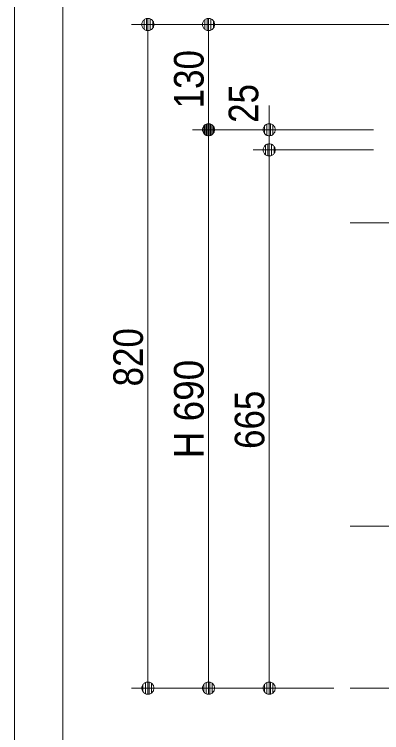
# Model space of a CAD drawing. Units: millimetres, scale not verified. Extents: x -6062 to 6062, y -3045 to 3045.
# Drawn here: x -5788 to -5334, y -2125 to -1237 of the extents above; entities that cross this region are included whole.
import ezdxf
from ezdxf.enums import TextEntityAlignment as Align

# ---------------------------------------------------------------- set-up
doc = ezdxf.new("R2010")
doc.units = ezdxf.units.MM
doc.header["$LTSCALE"] = 20
doc.linetypes.add('DOUBLE_CHAIN1', pattern=[8.8, 5, -1, 0.6, -0.6, 0.6, -1])
for name, color, linetype, lineweight in [('0-0_1図面枠', 7, 'Continuous', 9), ('0-1_5ボウル・キャビネット', 7, 'Continuous', 9), ('0-2_2寸法-1', 7, 'Continuous', 9), ('0-3_0', 7, 'Continuous', 9), ('0-4_2寸法-2', 7, 'Continuous', 9)]:
    doc.layers.add(name, color=color, linetype=linetype, lineweight=lineweight)
doc.styles.add('ＭＳ Ｐゴシック', font='')
doc.styles.get('ＭＳ Ｐゴシック').set_extended_font_data('MS PGothic')

# ---------------------------------------------------------------- blocks, each defined once
blk = doc.blocks.new('グループ-2')
at = {"layer": '0-0_1図面枠'}
blk.add_lwpolyline([(-80000, 55400), (80000, 55400), (80000, -55400), (-80000, -55400)], close=True, dxfattribs=at)
blk = doc.blocks.new('図面枠')
at = {"layer": '0-0_1図面枠'}
blk.add_blockref('グループ-2', (0, 0), dxfattribs=at)
blk = doc.blocks.new('グループ-4')
at = {"layer": '0-0_1図面枠'}
blk.add_line((-78800, 41000), (-78800, -48600), dxfattribs=at)
blk = doc.blocks.new('_Dot')
at = {"layer": '0-3_0'}
for p, q in [((-10, 0), (-20, 0)), ((9.78, 2), (-9.78, 2)), ((7.99, 6), (-7.99, 6)), ((9.16, -3.98), (-9.16, -3.98)), ((6, -7.98), (-6, -7.98))]:
    blk.add_line(p, q, dxfattribs=at)
for points in [[(10, 0), (9.92, 1.25), (9.69, 2.49), (9.3, 3.68), (8.76, 4.82), (8.09, 5.88), (7.29, 6.85), (6.37, 7.71), (5.36, 8.44), (4.26, 9.05), (3.09, 9.51), (1.87, 9.82), (0.63, 9.98), (-0.63, 9.98), (-1.87, 9.82), (-3.09, 9.51), (-4.26, 9.05), (-5.36, 8.44), (-6.37, 7.71), (-7.29, 6.85), (-8.09, 5.88), (-8.76, 4.82), (-9.3, 3.68), (-9.69, 2.49), (-9.92, 1.25), (-10, 0), (0, 0)], [(-10, 0), (-9.92, -1.25), (-9.69, -2.49), (-9.3, -3.68), (-8.76, -4.82), (-8.09, -5.88), (-7.29, -6.85), (-6.37, -7.71), (-5.36, -8.44), (-4.26, -9.05), (-3.09, -9.51), (-1.87, -9.82), (-0.63, -9.98), (0.63, -9.98), (1.87, -9.82), (3.09, -9.51), (4.26, -9.05), (5.36, -8.44), (6.37, -7.71), (7.29, -6.85), (8.09, -5.88), (8.76, -4.82), (9.3, -3.68), (9.69, -2.49), (9.92, -1.25), (10, 0), (0, 0)]]:
    blk.add_lwpolyline(points, close=True, dxfattribs=at)

msp = doc.modelspace()

# ---------------------------------------------------------------- linework, layer by layer
at = {"layer": '0-1_5ボウル・キャビネット', "linetype": 'DOUBLE_CHAIN1'}
for p, q in [((-4072.5, -1495), (-5372.5, -1495)), ((-4072.5, -1870), (-5372.5, -1870))]:
    msp.add_line(p, q, dxfattribs=at)
at = {"layer": '0-1_5ボウル・キャビネット'}
msp.add_line((-5372.5, -2070), (-4072.5, -2070), dxfattribs=at)
at = {"layer": '0-2_2寸法-1'}
for p, q in [((-5567.5, -1250), (-5642.5, -1250)), ((-4992.5, -1250), (-5567.5, -1250)), ((-5622.5, -2054.99), (-5622.5, -1265.01)), ((-5547.5, -1265.01), (-5547.5, -1364.99)), ((-5343.5, -1380), (-5567.5, -1380)), ((-5492.5, -1380), (-5567.5, -1380)), ((-5547.5, -2054.99), (-5547.5, -1395.01)), ((-5343.5, -1405), (-5492.5, -1405)), ((-5472.5, -2054.99), (-5472.5, -1420.01)), ((-5567.5, -2070), (-5642.5, -2070)), ((-5492.5, -2070), (-5567.5, -2070)), ((-5392.5, -2070), (-5492.5, -2070))]:
    msp.add_line(p, q, dxfattribs=at)
at = {"layer": '0-4_2寸法-2'}
for p, q in [((-5472.5, -1364.99), (-5472.5, -1349.99)), ((-5343.5, -1380), (-5492.5, -1380)), ((-5472.5, -1405), (-5472.5, -1380)), ((-5343.5, -1405), (-5492.5, -1405)), ((-5472.5, -1420.01), (-5472.5, -1435.01))]:
    msp.add_line(p, q, dxfattribs=at)

# ---------------------------------------------------------------- block references
at = {"layer": '0-0_1図面枠', "xscale": 0.05, "yscale": 0.05}
for name in ['図面枠', 'グループ-4']:
    msp.add_blockref(name, (-1787.5, 0), dxfattribs=at)
at = {"layer": '0-2_2寸法-1', "xscale": 0.7503418, "yscale": 0.7503418}
for p, rotation in [((-5622.5, -1250), 90), ((-5547.5, -1250), 90), ((-5547.5, -1380), 270), ((-5547.5, -1380), 90), ((-5472.5, -1405), 90), ((-5622.5, -2070), 270), ((-5547.5, -2070), 270), ((-5472.5, -2070), 270)]:
    msp.add_blockref('_Dot', p, dxfattribs=dict(at, rotation=rotation))
at = {"layer": '0-4_2寸法-2', "xscale": 0.7503418, "yscale": 0.7503418}
for p, rotation in [((-5472.5, -1380), 270), ((-5472.5, -1405), 90)]:
    msp.add_blockref('_Dot', p, dxfattribs=dict(at, rotation=rotation))

# ---------------------------------------------------------------- texts
at = {"layer": '0-2_2寸法-1', "style": 'ＭＳ Ｐゴシック'}
for s, height, width, p in [('130', 36.66, 0.9, (-5542.54, -1353.61)), ('820', 36.66, 0.9, (-5617.54, -1697.18)), ('H 690', 36.69, 0.95, (-5542.54, -1785.99)), ('665', 36.66, 0.9, (-5467.44, -1774.49))]:
    msp.add_text(s, height=height, rotation=90, dxfattribs=dict(at, width=width)).set_placement(p, align=Align.BOTTOM_LEFT)
at = {"layer": '0-4_2寸法-2', "style": 'ＭＳ Ｐゴシック', "width": 0.9}
msp.add_text('25', height=36.66, rotation=90, dxfattribs=at).set_placement((-5474.98, -1371.59), align=Align.BOTTOM_LEFT)

doc.saveas('drawing.dxf')
